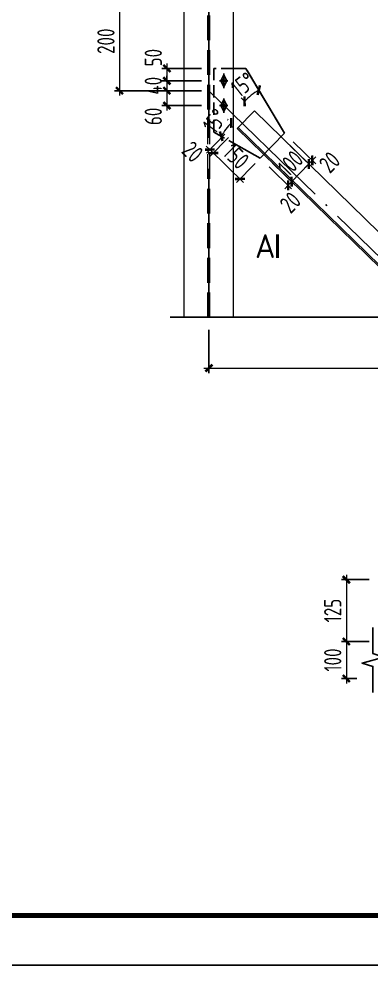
# Model space of a CAD drawing. Extents: x -2746917 to -971774, y -3334247 to -3250358.
# Drawn here: x -1817691 to -1810570, y -3316173 to -3297047 of the extents above; entities that cross this region are included whole.
import ezdxf

# ---------------------------------------------------------------- set-up
doc = ezdxf.new("R2010")
doc.units = 0
doc.header["$LTSCALE"] = 1000
doc.header["$MEASUREMENT"] = 0
doc.header["$PDMODE"] = 35
doc.linetypes.add('DASH', pattern=[0.35, 0.25, -0.1])
doc.linetypes.add('DOTE', pattern=[2.42, 2, -0.2, 0.02, -0.2])
doc.layers.get('0').update_dxf_attribs({"linetype": 'CONTINUOUS'})
doc.layers.get('Defpoints').update_dxf_attribs({"linetype": 'CONTINUOUS'})
for name, color, linetype in [('AXIS', 253, 'DOTE'), ('BEAM_CON', 4, 'CONTINUOUS'), ('BOLT', 7, 'CONTINUOUS'), ('DIM', 3, 'CONTINUOUS'), ('NUM', 7, 'CONTINUOUS'), ('PUB_TITLE', 4, 'CONTINUOUS'), ('THICK', 6, 'CONTINUOUS'), ('THIN', 7, 'CONTINUOUS')]:
    doc.layers.add(name, color=color, linetype=linetype)
doc.layers.add('yichutu', color=7, linetype='CONTINUOUS', true_color=0xffffff, plot=False)
doc.styles.add('TSSD_Dimension', font='tssdeng.shx', dxfattribs={"width": 0.75, "bigfont": 'Hztxt.shx'})
doc.styles.add('TSSD_Label', font='tssdeng.shx', dxfattribs={"width": 0.75, "bigfont": 'hztxt.shx'})
doc.dimstyles.new('TSSD_10_100', dxfattribs={"dimtxt": 350, "dimasz": 100, "dimexe": 100, "dimexo": 250, "dimgap": 100, "dimtad": 1, "dimdec": 0, "dimlfac": 0.1, "dimzin": 0, "dimdsep": 46, "dimtxsty": 'TSSD_Dimension', "dimblk": 'ARCHTICK', "dimcen": 0, "dimdle": 100, "dimclrt": 7, "dimadec": 0, "dimazin": 0, "dimtfac": 1, "dimtdec": 0, "dimtix": 1, "dimtmove": 2, "dimatfit": 3, "dimldrblk": 'ARCHTICK', "dimfxl": 1, "dimtolj": 1, "dimtzin": 0, "dimlwd": 5, "dimarcsym": 0})
doc.dimstyles.new('TSSD_20_100', dxfattribs={"dimtxt": 350, "dimasz": 100, "dimexe": 100, "dimexo": 250, "dimgap": 100, "dimtad": 1, "dimdec": 0, "dimlfac": 0.2, "dimzin": 0, "dimdsep": 46, "dimtxsty": 'TSSD_Dimension', "dimblk": 'ARCHTICK', "dimcen": 0, "dimdle": 100, "dimclrt": 7, "dimadec": 0, "dimazin": 0, "dimtfac": 1, "dimtdec": 0, "dimtix": 1, "dimtmove": 2, "dimatfit": 3, "dimfxl": 1, "dimtolj": 1, "dimtzin": 0, "dimlwd": 5, "dimarcsym": 0})

# ---------------------------------------------------------------- blocks, each defined once
blk = doc.blocks.new('_ArchTick')
at = {"color": 0, "const_width": 0.5}
blk.add_lwpolyline([(-0.71, -0.71), (0.71, 0.71)], dxfattribs=at)
blk = doc.blocks.new('*D2918')
at = {"layer": 'Defpoints', "color": 0}
for p in [(-1810357, -3308382, -48), (-1811070, -3309632), (-1810357, -3309632, -48)]:
    blk.add_point(p, dxfattribs=at)
at = {"layer": 'DIM', "color": 0, "lineweight": -2}
for p, q in [((-1810607, -3308382), (-1811170, -3308382)), ((-1810607, -3309632), (-1811170, -3309632))]:
    blk.add_line(p, q, dxfattribs=at)
at = {"layer": 'DIM', "color": 0, "lineweight": 5}
blk.add_line((-1811070, -3308282), (-1811070, -3309732), dxfattribs=at)
at = {"layer": 'DIM', "color": 0, "lineweight": 5, "xscale": 100, "yscale": 100, "zscale": 100}
for p, rotation in [((-1811070, -3308382), 90), ((-1811070, -3309632), 270)]:
    blk.add_blockref('_ArchTick', p, dxfattribs=dict(at, rotation=rotation))
at = {"layer": 'DIM', "color": 7, "lineweight": 9, "insert": (-1811345, -3309007), "char_height": 350, "attachment_point": 5, "rotation": 90, "style": 'TSSD_Dimension'}
blk.add_mtext('\\A1;125', dxfattribs=at)
blk = doc.blocks.new('*D2919')
at = {"layer": 'Defpoints', "color": 0}
for p in [(-1810607, -3309632, -48), (-1811070, -3310382), (-1810607, -3310382, -48)]:
    blk.add_point(p, dxfattribs=at)
at = {"layer": 'DIM', "color": 0, "lineweight": 5}
blk.add_line((-1811070, -3309532), (-1811070, -3310482), dxfattribs=at)
at = {"layer": 'DIM', "color": 0, "lineweight": -2}
for p, q in [((-1810857, -3309632), (-1811170, -3309632)), ((-1810857, -3310382), (-1811170, -3310382))]:
    blk.add_line(p, q, dxfattribs=at)
at = {"layer": 'DIM', "color": 0, "lineweight": 5, "xscale": 100, "yscale": 100, "zscale": 100}
for p, rotation in [((-1811070, -3309632), 90), ((-1811070, -3310382), 270)]:
    blk.add_blockref('_ArchTick', p, dxfattribs=dict(at, rotation=rotation))
at = {"layer": 'DIM', "color": 7, "lineweight": 9, "insert": (-1811345, -3310007), "char_height": 350, "attachment_point": 5, "rotation": 90, "style": 'TSSD_Dimension'}
blk.add_mtext('\\A1;100', dxfattribs=at)
blk = doc.blocks.new('A$C7C2454F9')
at = {"layer": 'BOLT'}
for p, q in [((217, 41), (8, -160)), ((54, 2), (171, -121)), ((199, 23), (71, -16)), ((199, 23), (154, -103)), ((26, -142), (71, -16)), ((26, -142), (154, -103))]:
    blk.add_line(p, q, dxfattribs=at)
at = {"layer": 'BOLT', "const_width": 40}
blk.add_lwpolyline([(127, -46, 1), (98, -73, 1), (127, -46)], format="xyb", dxfattribs=at)
blk = doc.blocks.new('*D3223')
at = {"layer": 'Defpoints', "color": 0, "ltscale": 1.5}
for p in [(-1812741, -3299788), (-1812811, -3299860), (-1812177, -3300337)]:
    blk.add_point(p, dxfattribs=at)
at = {"layer": 'DIM', "color": 0, "lineweight": -2, "ltscale": 1.5}
for p, q in [((-1812562, -3299963), (-1812106, -3300407)), ((-1812632, -3300034), (-1812176, -3300479))]:
    blk.add_line(p, q, dxfattribs=at)
at = {"layer": 'DIM', "color": 0, "lineweight": 5, "ltscale": 1.5}
for p, q in [((-1812247, -3300409), (-1812177, -3300337)), ((-1812177, -3300337), (-1812108, -3300266)), ((-1812247, -3300409), (-1812317, -3300481))]:
    blk.add_line(p, q, dxfattribs=at)
at = {"layer": 'DIM', "color": 0, "lineweight": 5, "ltscale": 1.5, "xscale": 100, "yscale": 100, "zscale": 100}
for p, rotation in [((-1812177, -3300337), 225.7440592028177), ((-1812247, -3300409), 45.74405920281769)]:
    blk.add_blockref('_ArchTick', p, dxfattribs=dict(at, rotation=rotation))
at = {"layer": 'DIM', "color": 7, "ltscale": 1.5, "insert": (-1812203, -3300757), "char_height": 350, "attachment_point": 5, "rotation": 45.7441, "style": 'TSSD_Dimension'}
blk.add_mtext('\\A1;20', dxfattribs=at)
blk = doc.blocks.new('*D3224')
at = {"layer": 'Defpoints', "color": 0, "ltscale": 1.5}
for p in [(-1812392, -3299430), (-1812741, -3299788), (-1811828, -3299979)]:
    blk.add_point(p, dxfattribs=at)
at = {"layer": 'DIM', "color": 0, "lineweight": -2, "ltscale": 1.5}
for p, q in [((-1812213, -3299604), (-1811757, -3300049)), ((-1812562, -3299963), (-1812106, -3300407))]:
    blk.add_line(p, q, dxfattribs=at)
at = {"layer": 'DIM', "color": 0, "lineweight": 5, "ltscale": 1.5}
for p, q in [((-1812177, -3300337), (-1811828, -3299979)), ((-1811828, -3299979), (-1811759, -3299908)), ((-1812177, -3300337), (-1812247, -3300409))]:
    blk.add_line(p, q, dxfattribs=at)
at = {"layer": 'DIM', "color": 0, "lineweight": 5, "ltscale": 1.5, "xscale": 100, "yscale": 100, "zscale": 100}
for p, rotation in [((-1811828, -3299979), 225.744059188812), ((-1812177, -3300337), 45.74405918881201)]:
    blk.add_blockref('_ArchTick', p, dxfattribs=dict(at, rotation=rotation))
at = {"layer": 'DIM', "color": 7, "ltscale": 1.5, "insert": (-1812200, -3299966), "char_height": 350, "attachment_point": 5, "rotation": 45.7441, "style": 'TSSD_Dimension'}
blk.add_mtext('\\A1;100', dxfattribs=at)
blk = doc.blocks.new('*D3225')
at = {"layer": 'Defpoints', "color": 0, "ltscale": 1.5}
for p in [(-1812392, -3299430), (-1812322, -3299358), (-1811759, -3299908)]:
    blk.add_point(p, dxfattribs=at)
at = {"layer": 'DIM', "color": 0, "lineweight": -2, "ltscale": 1.5}
for p, q in [((-1812213, -3299604), (-1811757, -3300049)), ((-1812143, -3299533), (-1811687, -3299978))]:
    blk.add_line(p, q, dxfattribs=at)
at = {"layer": 'DIM', "color": 0, "lineweight": 5, "ltscale": 1.5}
for p, q in [((-1811828, -3299979), (-1811898, -3300051)), ((-1811828, -3299979), (-1811759, -3299908)), ((-1811759, -3299908), (-1811689, -3299836))]:
    blk.add_line(p, q, dxfattribs=at)
at = {"layer": 'DIM', "color": 0, "lineweight": 5, "ltscale": 1.5, "xscale": 100, "yscale": 100, "zscale": 100}
for p, rotation in [((-1811759, -3299908), 225.744059188812), ((-1811828, -3299979), 45.74405918881201)]:
    blk.add_blockref('_ArchTick', p, dxfattribs=dict(at, rotation=rotation))
at = {"layer": 'DIM', "color": 7, "ltscale": 1.5, "insert": (-1811409, -3299943), "char_height": 350, "attachment_point": 5, "rotation": 45.7441, "style": 'TSSD_Dimension'}
blk.add_mtext('\\A1;20', dxfattribs=at)
blk = doc.blocks.new('*D3218')
at = {"layer": 'Defpoints', "color": 0, "ltscale": 1.5}
for p in [(-1813750, -3298048), (-1814699, -3298298), (-1813750, -3298298)]:
    blk.add_point(p, dxfattribs=at)
at = {"layer": 'DIM', "color": 0, "lineweight": -2, "ltscale": 1.5}
for p, q in [((-1814000, -3298048), (-1814799, -3298048)), ((-1814000, -3298298), (-1814799, -3298298))]:
    blk.add_line(p, q, dxfattribs=at)
at = {"layer": 'DIM', "color": 0, "lineweight": 5, "ltscale": 1.5}
blk.add_line((-1814699, -3297948), (-1814699, -3298398), dxfattribs=at)
at = {"layer": 'DIM', "color": 0, "lineweight": 5, "ltscale": 1.5, "xscale": 100, "yscale": 100, "zscale": 100}
for p, rotation in [((-1814699, -3298048), 90), ((-1814699, -3298298), 270)]:
    blk.add_blockref('_ArchTick', p, dxfattribs=dict(at, rotation=rotation))
at = {"layer": 'DIM', "color": 7, "ltscale": 1.5, "insert": (-1814974, -3297830), "char_height": 350, "attachment_point": 5, "rotation": 90, "style": 'TSSD_Dimension'}
blk.add_mtext('\\A1;50', dxfattribs=at)
blk = doc.blocks.new('*D3219')
at = {"layer": 'Defpoints', "color": 0, "ltscale": 1.5}
for p in [(-1813750, -3298298), (-1814699, -3298498), (-1813750, -3298498)]:
    blk.add_point(p, dxfattribs=at)
at = {"layer": 'DIM', "color": 0, "lineweight": -2, "ltscale": 1.5}
for p, q in [((-1814000, -3298298), (-1814799, -3298298)), ((-1814000, -3298498), (-1814799, -3298498))]:
    blk.add_line(p, q, dxfattribs=at)
at = {"layer": 'DIM', "color": 0, "lineweight": 5, "ltscale": 1.5}
for p, q in [((-1814699, -3298298), (-1814699, -3298198)), ((-1814699, -3298298), (-1814699, -3298498)), ((-1814699, -3298498), (-1814699, -3298598))]:
    blk.add_line(p, q, dxfattribs=at)
at = {"layer": 'DIM', "color": 0, "lineweight": 5, "ltscale": 1.5, "xscale": 100, "yscale": 100, "zscale": 100}
for p, rotation in [((-1814699, -3298298), 270), ((-1814699, -3298498), 90)]:
    blk.add_blockref('_ArchTick', p, dxfattribs=dict(at, rotation=rotation))
at = {"layer": 'DIM', "color": 7, "ltscale": 1.5, "insert": (-1814974, -3298398), "char_height": 350, "attachment_point": 5, "rotation": 90, "style": 'TSSD_Dimension'}
blk.add_mtext('\\A1;40', dxfattribs=at)
blk = doc.blocks.new('*D3220')
at = {"layer": 'Defpoints', "color": 0, "ltscale": 1.5}
for p in [(-1813750, -3298498), (-1814699, -3298798), (-1813750, -3298798)]:
    blk.add_point(p, dxfattribs=at)
at = {"layer": 'DIM', "color": 0, "lineweight": 5, "ltscale": 1.5}
blk.add_line((-1814699, -3298398), (-1814699, -3298898), dxfattribs=at)
at = {"layer": 'DIM', "color": 0, "lineweight": -2, "ltscale": 1.5}
for p, q in [((-1814000, -3298498), (-1814799, -3298498)), ((-1814000, -3298798), (-1814799, -3298798))]:
    blk.add_line(p, q, dxfattribs=at)
at = {"layer": 'DIM', "color": 0, "lineweight": 5, "ltscale": 1.5, "xscale": 100, "yscale": 100, "zscale": 100}
for p, rotation in [((-1814699, -3298498), 90), ((-1814699, -3298798), 270)]:
    blk.add_blockref('_ArchTick', p, dxfattribs=dict(at, rotation=rotation))
at = {"layer": 'DIM', "color": 7, "ltscale": 1.5, "insert": (-1814974, -3299017), "char_height": 350, "attachment_point": 5, "rotation": 90, "style": 'TSSD_Dimension'}
blk.add_mtext('\\A1;60', dxfattribs=at)
blk = doc.blocks.new('*D3221')
at = {"layer": 'Defpoints', "color": 0, "ltscale": 1.5}
for p in [(-1813102, -3298048), (-1812943, -3298554), (-1812929, -3298907), (-1812322, -3299358), (-1805806, -3305848)]:
    blk.add_point(p, dxfattribs=at)
at = {"layer": 'DIM', "color": 0, "lineweight": -2, "ltscale": 1.5}
blk.add_line((-1813108, -3298732), (-1813200, -3298643), dxfattribs=at)
at = {"layer": 'DIM', "color": 0, "lineweight": 5, "ltscale": 1.5}
blk.add_arc((-1812125, -3299690), 1400, 120.7441, 135.7441, dxfattribs=at)
at = {"layer": 'DIM', "color": 0, "lineweight": 5, "ltscale": 1.5, "xscale": 100, "yscale": 100, "zscale": 100}
for p, rotation in [((-1812841, -3298487), 30.74405920289648), ((-1813128, -3298713), 225.7440592028984)]:
    blk.add_blockref('_ArchTick', p, dxfattribs=dict(at, rotation=rotation))
at = {"layer": 'DIM', "color": 7, "ltscale": 1.5, "insert": (-1813162, -3298375), "char_height": 350, "attachment_point": 5, "rotation": 38.2441, "style": 'TSSD_Dimension'}
blk.add_mtext('\\A1;15°', dxfattribs=at)
blk = doc.blocks.new('*D3222')
at = {"layer": 'Defpoints', "color": 0, "ltscale": 1.5}
for p in [(-1813473, -3299232), (-1813750, -3299334), (-1813278, -3299265), (-1812811, -3299860), (-1806155, -3306206)]:
    blk.add_point(p, dxfattribs=at)
at = {"layer": 'DIM', "color": 0, "lineweight": -2, "ltscale": 1.5}
blk.add_line((-1813457, -3299090), (-1813470, -3299078), dxfattribs=at)
at = {"layer": 'DIM', "color": 0, "lineweight": 5, "ltscale": 1.5}
blk.add_arc((-1812474, -3300049), 1290, 135.7441, 150.7441, dxfattribs=at)
at = {"layer": 'DIM', "color": 0, "lineweight": 5, "ltscale": 1.5, "xscale": 100, "yscale": 100, "zscale": 100}
for p, rotation in [((-1813398, -3299148), 45.74405920289289), ((-1813600, -3299418), 240.7440592029241)]:
    blk.add_blockref('_ArchTick', p, dxfattribs=dict(at, rotation=rotation))
at = {"layer": 'DIM', "color": 7, "ltscale": 1.5, "insert": (-1813728, -3299112), "char_height": 350, "attachment_point": 5, "rotation": 53.2441, "style": 'TSSD_Dimension'}
blk.add_mtext('\\A1;15°', dxfattribs=at)
blk = doc.blocks.new('*D3206')
at = {"layer": 'Defpoints', "color": 0, "ltscale": 1.5}
for p in [(-1813350, -3299195), (-1813278, -3299265), (-1813759, -3299758)]:
    blk.add_point(p, dxfattribs=at)
at = {"layer": 'DIM', "color": 0, "lineweight": -2, "ltscale": 1.5}
for p, q in [((-1813524, -3299374), (-1813900, -3299760)), ((-1813453, -3299444), (-1813828, -3299829))]:
    blk.add_line(p, q, dxfattribs=at)
at = {"layer": 'DIM', "color": 0, "lineweight": 5, "ltscale": 1.5}
for p, q in [((-1813830, -3299688), (-1813902, -3299618)), ((-1813830, -3299688), (-1813759, -3299758)), ((-1813759, -3299758), (-1813687, -3299827))]:
    blk.add_line(p, q, dxfattribs=at)
at = {"layer": 'DIM', "color": 0, "lineweight": 5, "ltscale": 1.5, "xscale": 100, "yscale": 100, "zscale": 100}
for p, rotation in [((-1813830, -3299688), 315.7440592031876), ((-1813759, -3299758), 135.7440592031876)]:
    blk.add_blockref('_ArchTick', p, dxfattribs=dict(at, rotation=rotation))
at = {"layer": 'DIM', "color": 7, "ltscale": 1.5, "insert": (-1814179, -3299733), "char_height": 350, "attachment_point": 5, "rotation": 315.7441, "style": 'TSSD_Dimension'}
blk.add_mtext('\\A1;20', dxfattribs=at)
blk = doc.blocks.new('*D3207')
at = {"layer": 'Defpoints', "color": 0, "ltscale": 1.5}
for p in [(-1813278, -3299265), (-1812741, -3299788), (-1813221, -3300281)]:
    blk.add_point(p, dxfattribs=at)
at = {"layer": 'DIM', "color": 0, "lineweight": -2, "ltscale": 1.5}
for p, q in [((-1813453, -3299444), (-1813828, -3299829)), ((-1812916, -3299967), (-1813291, -3300353))]:
    blk.add_line(p, q, dxfattribs=at)
at = {"layer": 'DIM', "color": 0, "lineweight": 5, "ltscale": 1.5}
blk.add_line((-1813830, -3299688), (-1813150, -3300351), dxfattribs=at)
at = {"layer": 'DIM', "color": 0, "lineweight": 5, "ltscale": 1.5, "xscale": 100, "yscale": 100, "zscale": 100}
for p, rotation in [((-1813759, -3299758), 135.7440591945739), ((-1813221, -3300281), 315.7440591945739)]:
    blk.add_blockref('_ArchTick', p, dxfattribs=dict(at, rotation=rotation))
at = {"layer": 'DIM', "color": 7, "ltscale": 1.5, "insert": (-1813298, -3299822), "char_height": 350, "attachment_point": 5, "rotation": 315.7441, "style": 'TSSD_Dimension'}
blk.add_mtext('\\A1;150', dxfattribs=at)
blk = doc.blocks.new('*D3242')
at = {"layer": 'Defpoints', "color": 0, "ltscale": 1.5}
for p in [(-1813850, -3296498), (-1815656, -3298498), (-1813850, -3298498)]:
    blk.add_point(p, dxfattribs=at)
at = {"layer": 'DIM', "color": 0, "lineweight": -2, "ltscale": 1.5}
for p, q in [((-1814100, -3296498), (-1815756, -3296498)), ((-1814100, -3298498), (-1815756, -3298498))]:
    blk.add_line(p, q, dxfattribs=at)
at = {"layer": 'DIM', "color": 0, "lineweight": 5, "ltscale": 1.5}
blk.add_line((-1815656, -3296398), (-1815656, -3298598), dxfattribs=at)
at = {"layer": 'DIM', "color": 0, "lineweight": 5, "ltscale": 1.5, "xscale": 100, "yscale": 100, "zscale": 100}
for p, rotation in [((-1815656, -3296498), 90), ((-1815656, -3298498), 270)]:
    blk.add_blockref('_ArchTick', p, dxfattribs=dict(at, rotation=rotation))
at = {"layer": 'DIM', "color": 7, "ltscale": 1.5, "insert": (-1815931, -3297498), "char_height": 350, "attachment_point": 5, "rotation": 90, "style": 'TSSD_Dimension'}
blk.add_mtext('\\A1;200', dxfattribs=at)
blk = doc.blocks.new('*D3243')
at = {"layer": 'Defpoints', "color": 0}
for p in [(-1813850, -3303079, -48), (-1798250, -3303079), (-1798250, -3304105)]:
    blk.add_point(p, dxfattribs=at)
at = {"layer": 'DIM', "color": 0, "lineweight": -2}
for p, q in [((-1813850, -3303329), (-1813850, -3304205)), ((-1798250, -3303329), (-1798250, -3304205))]:
    blk.add_line(p, q, dxfattribs=at)
at = {"layer": 'DIM', "color": 0, "lineweight": 5}
blk.add_line((-1813950, -3304105), (-1798150, -3304105), dxfattribs=at)
at = {"layer": 'DIM', "color": 0, "lineweight": 5, "xscale": 100, "yscale": 100, "zscale": 100, "rotation": 180}
blk.add_blockref('_ArchTick', (-1813850, -3304105), dxfattribs=at)
at = {"layer": 'DIM', "color": 0, "lineweight": 5, "xscale": 100, "yscale": 100, "zscale": 100}
blk.add_blockref('_ArchTick', (-1798250, -3304105), dxfattribs=at)
at = {"layer": 'DIM', "color": 7, "lineweight": 9, "insert": (-1806050, -3303830), "char_height": 350, "attachment_point": 5, "style": 'TSSD_Dimension'}
blk.add_mtext('\\A1;钢梁中心距', dxfattribs=at)
blk = doc.blocks.new('yct-743-420-74300-42000-100-2002.0')
at = {"layer": 'yichutu', "color": 7, "true_color": 0xffffff}
blk.add_lwpolyline([(0, 0), (0, 42000), (74300, 42000), (74300, 0)], close=True, dxfattribs=at)
blk = doc.blocks.new('A$C6B365CFD')
at = {"layer": 'PUB_TITLE'}
blk.add_lwpolyline([(-70467, -17093), (-70467, 24907), (3833, 24907), (3833, -17093)], close=True, dxfattribs=at)
at = {"layer": 'PUB_TITLE', "const_width": 100}
blk.add_lwpolyline([(2833, -16093), (2833, 23907), (-69753, 23907), (-69753, -16093), (2833, -16093)], dxfattribs=at)

msp = doc.modelspace()

# ---------------------------------------------------------------- linework, layer by layer
at = {"linetype": 'DASH'}
for p, q in [((-1813749.99, -3299333.77), (-1813749.99, -3298048.35)), ((-1813349.99, -3298048.35), (-1813749.99, -3298048.35)), ((-1813749.99, -3299333.77), (-1813349.99, -3299557.84))]:
    msp.add_line(p, q, dxfattribs=at)
at = {"ltscale": 1.5}
for p, q in [((-1813349.99, -3298048.35), (-1813101.7, -3298048.35)), ((-1813101.7, -3298048.35), (-1812322.48, -3299358.41)), ((-1812322.48, -3299358.41), (-1813076.53, -3298090.66)), ((-1812810.99, -3299859.77), (-1812322.48, -3299358.41)), ((-1812322.48, -3299358.41), (-1812810.99, -3299859.77)), ((-1812810.99, -3299859.77), (-1813349.99, -3299557.84)), ((-1812810.99, -3299859.77), (-1813349.99, -3299557.84))]:
    msp.add_line(p, q, dxfattribs=at)
at = {"layer": 'AXIS', "ltscale": 1.5}
for p, q in [((-1813849.99, -3303078.95), (-1813849.99, -3277498.35)), ((-1813849.99, -3298498.35), (-1809148.86, -3303078.95))]:
    msp.add_line(p, q, dxfattribs=at)
at = {"layer": 'BEAM_CON', "lineweight": 5}
for p, q in [((-1814349.99, -3303078.95), (-1814349.99, -3277498.35)), ((-1813349.99, -3303078.95), (-1813349.99, -3277498.35)), ((-1813278.37, -3299264.75), (-1812929.44, -3298906.63)), ((-1812929.44, -3298906.63), (-1808647.33, -3303078.95)), ((-1813257.43, -3299243.26), (-1809320.81, -3303078.95)), ((-1813278.37, -3299264.75), (-1809363.8, -3303078.95))]:
    msp.add_line(p, q, dxfattribs=at)
at = {"layer": 'BEAM_CON', "linetype": 'DASH', "lineweight": 5, "ltscale": 2}
for p, q in [((-1813869.99, -3303078.95), (-1813869.99, -3277498.35)), ((-1813829.99, -3303078.95), (-1813829.99, -3277498.35))]:
    msp.add_line(p, q, dxfattribs=at)
at = {"layer": 'THICK', "const_width": 60, "elevation": -7.2}
msp.add_lwpolyline([(-1812462.84, -3301879.78), (-1812462.84, -3301399.78)], dxfattribs=at)
at = {"layer": 'THIN', "ltscale": 1.5}
msp.add_lwpolyline([(-1814629.99, -3303078.95), (-1806179.99, -3303078.95), (-1806109.99, -3302858.95), (-1805989.99, -3303298.95), (-1805919.99, -3303078.95), (-1797469.99, -3303078.95)], dxfattribs=at)
at = {"layer": 'THIN', "elevation": -48}
msp.add_lwpolyline([(-1810533.39, -3309352.28), (-1810533.39, -3309877.28), (-1810313.39, -3309947.28), (-1810753.39, -3310067.28), (-1810533.39, -3310137.28), (-1810533.39, -3310662.28)], dxfattribs=at)

# ---------------------------------------------------------------- block references
at = {"ltscale": 1.5}
msp.add_blockref('A$C6B365CFD', (-1791181.27, -3299080.41), dxfattribs=at)
at = {"layer": 'NUM', "ltscale": 1.5, "xscale": -1, "rotation": 313.6349980412357}
for p in [(-1813429.27, -3298338.89), (-1813429.27, -3298838.89)]:
    msp.add_blockref('A$C7C2454F9', p, dxfattribs=at)
at = {"layer": 'yichutu'}
msp.add_blockref('yct-743-420-74300-42000-100-2002.0', (-1861647.98, -3316173.05), dxfattribs=at)

# ---------------------------------------------------------------- texts
at = {"layer": 'THICK', "lineweight": 5, "style": 'TSSD_Label'}
msp.add_text('A', height=480, dxfattribs=at).set_placement((-1812915.9, -3301879.78, -7.2))

# ---------------------------------------------------------------- dimensions: what is measured, and where the dimension line sits
at = {"layer": 'DIM', "ltscale": 1.5}
for base, p1, p2, angle, text, picture, middle in [((-1815656.19, -3298498.35), (-1813849.99, -3296498.35), (-1813849.99, -3298498.35), 90, '200', '*D3242', (-1815931.19, -3297498.35)), ((-1811828.49, -3299979.35), (-1812741.2, -3299788.15), (-1812392.27, -3299430.03), 225.744059, '100', '*D3224', (-1812199.92, -3299966.5))]:
    dim = msp.add_linear_dim(base=base, p1=p1, p2=p2, angle=angle, text=text, dimstyle='TSSD_20_100', dxfattribs=at)
    dim.commit()
    dim.dimension.update_dxf_attribs({"geometry": picture, "text_midpoint": middle})
for base, p1, p2, angle, picture, middle, dimtype in [((-1814698.89, -3298298.35), (-1813749.99, -3298048.35), (-1813749.99, -3298298.35), 270, '*D3218', (-1814973.89, -3297830.05), 160), ((-1814698.89, -3298798.35), (-1813749.99, -3298498.35), (-1813749.99, -3298798.35), 270, '*D3220', (-1814973.89, -3299016.65), 160), ((-1813758.66, -3299757.68), (-1813349.99, -3299194.96), (-1813278.37, -3299264.75), 315.744059, '*D3206', (-1814178.55, -3299732.51), 161), ((-1811758.7, -3299907.73), (-1812392.27, -3299430.03), (-1812322.48, -3299358.41), 225.744059, '*D3225', (-1811409.39, -3299943.29), 160), ((-1812177.42, -3300337.47), (-1812810.99, -3299859.77), (-1812741.2, -3299788.15), 45.744059, '*D3223', (-1812202.59, -3300757.36), 161)]:
    dim = msp.add_linear_dim(base=base, p1=p1, p2=p2, angle=angle, dimstyle='TSSD_20_100', dxfattribs=at)
    dim.commit()
    dim.dimension.update_dxf_attribs({"geometry": picture, "text_midpoint": middle, "dimtype": dimtype})
for base, line1, line2, picture, middle in [((-1812943.06, -3298553.82), ((-1813101.7, -3298048.35), (-1812322.48, -3299358.41)), ((-1812929.44, -3298906.63), (-1805805.74, -3305847.67)), '*D3221', (-1813162.09, -3298374.61)), ((-1813473.05, -3299232.08), ((-1812810.99, -3299859.77), (-1813749.99, -3299333.77)), ((-1813278.37, -3299264.75), (-1806154.67, -3306205.79)), '*D3222', (-1813728.04, -3299111.88))]:
    dim = msp.add_angular_dim_2l(base=base, line1=line1, line2=line2, dimstyle='TSSD_20_100', dxfattribs=at)
    dim.commit()
    dim.dimension.update_dxf_attribs({"geometry": picture, "text_midpoint": middle})
for base, p1, p2, angle, picture, middle in [((-1814698.89, -3298498.35), (-1813749.99, -3298298.35), (-1813749.99, -3298498.35), 270, '*D3219', (-1814973.89, -3298398.35)), ((-1813221.49, -3300281.08), (-1813278.37, -3299264.75), (-1812741.2, -3299788.15), 135.744059, '*D3207', (-1813298.17, -3299822.42))]:
    dim = msp.add_linear_dim(base=base, p1=p1, p2=p2, angle=angle, dimstyle='TSSD_20_100', dxfattribs=at)
    dim.commit()
    dim.dimension.update_dxf_attribs({"geometry": picture, "text_midpoint": middle})
at = {"layer": 'DIM', "lineweight": 9}
dim = msp.add_linear_dim(base=(-1798249.99, -3304105.2), p1=(-1813849.99, -3303078.95, -48), p2=(-1798249.99, -3303078.95), text='钢梁中心距', dimstyle='TSSD_20_100', dxfattribs=at)
dim.commit()
dim.dimension.update_dxf_attribs({"geometry": '*D3243', "text_midpoint": (-1806049.99, -3303830.2)})
dim = msp.add_aligned_dim(p1=(-1810356.54, -3308382.28, -48), p2=(-1810356.54, -3309632.28, -48), distance=-713.08, dimstyle='TSSD_10_100', dxfattribs=at)
dim.commit()
dim.dimension.update_dxf_attribs({"geometry": '*D2918', "text_midpoint": (-1811344.62, -3309007.28)})
dim = msp.add_aligned_dim(p1=(-1810606.54, -3309632.28, -48), p2=(-1810606.54, -3310382.28, -48), distance=-463.08, text='100', dimstyle='TSSD_10_100', dxfattribs=at)
dim.commit()
dim.dimension.update_dxf_attribs({"geometry": '*D2919', "text_midpoint": (-1811344.62, -3310007.28)})

doc.saveas('drawing.dxf')
